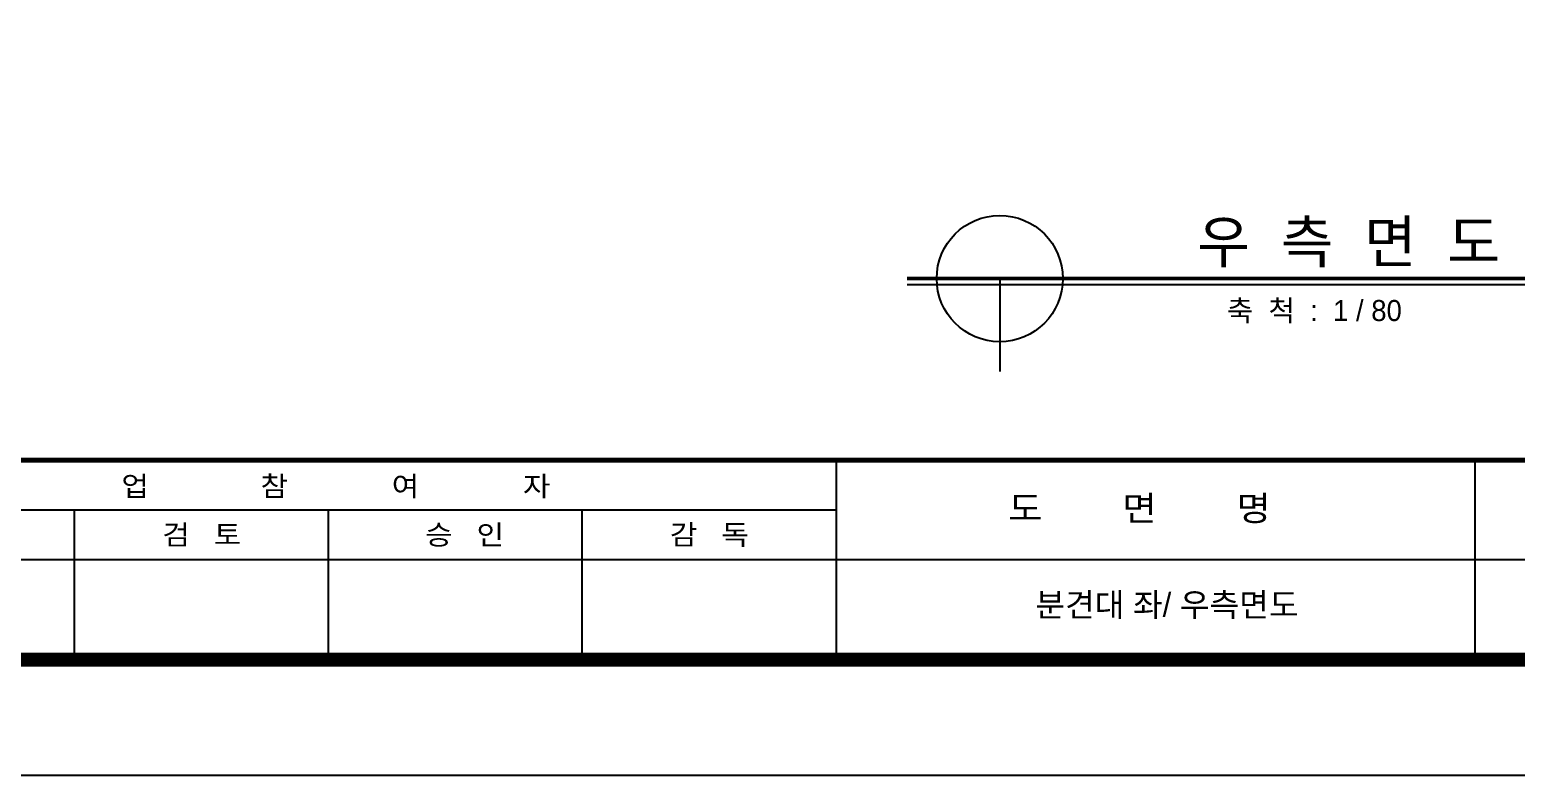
# Model space of a CAD drawing. Extents: x 138805 to 172445, y -129942 to -106182.
# Drawn here: x 154969 to 166283, y -129942 to -124270 of the extents above; entities that cross this region are included whole.
import ezdxf

# ---------------------------------------------------------------- set-up
doc = ezdxf.new("R2010")
doc.units = 0
doc.header["$LTSCALE"] = 50
doc.header["$MEASUREMENT"] = 0
for name, color, linetype in [('COR', 4, 'CONTINUOUS'), ('DIM', 7, 'CONTINUOUS'), ('HAT', 5, 'CONTINUOUS'), ('TEX', 7, 'CONTINUOUS'), ('TEXT', 7, 'CONTINUOUS'), ('WAL', 3, 'CONTINUOUS')]:
    doc.layers.add(name, color=color, linetype=linetype)
doc.styles.add('HY울릉도M', font='HYWULM_0.TTF')
doc.styles.add('title', font='HYWULB_0.TTF', dxfattribs={"width": 0.6})
doc.styles.add('현창', font='HYWULM_0.TTF')

# ---------------------------------------------------------------- blocks, each defined once
blk = doc.blocks.new('20')
at = {"layer": 'COR', "linetype": 'Continuous'}
for p, q in [((282175, -53606), (282175, -57398)), ((294331, -53606), (294331, -57398)), ((294331, -53606), (294331, -57398)), ((282175, -54554), (262847, -54554)), ((308324, -55502), (230424, -55502)), ((308324, -55502), (230424, -55502))]:
    blk.add_line(p, q, dxfattribs=at)
at = {"layer": 'COR'}
for p, q in [((267679, -54554), (267679, -57398)), ((272511, -54554), (272511, -57398)), ((277343, -57398), (277343, -54554))]:
    blk.add_line(p, q, dxfattribs=at)
at = {"layer": 'COR', "linetype": 'Continuous', "const_width": 270}
blk.add_lwpolyline([(230424, -2398), (230424, -57398), (308324, -57398), (308324, -2398)], close=True, dxfattribs=at)
at = {"layer": 'COR', "linetype": 'Continuous', "const_width": 94.8}
blk.add_lwpolyline([(308324, -53606), (230424, -53606)], dxfattribs=at)
at = {"layer": 'HAT'}
blk.add_line((226424, -59598), (310524, -59598), dxfattribs=at)
at = {"layer": 'WAL', "linetype": 'Continuous', "style": 'HY울릉도M', "width": 1.1}
for s, height, p in [('과             업              참             여             자', 379.48, (266081, -54287)), ('도        면        명', 474.35, (285449, -54755)), ('검   토', 379.5, (269356, -55211)), ('승   인', 379.5, (274355, -55211)), ('감   독', 379.5, (279013, -55211))]:
    blk.add_text(s, height=height, dxfattribs=at).set_placement(p)

msp = doc.modelspace()

# ---------------------------------------------------------------- linework, layer by layer
at = {"layer": 'DIM'}
for p, q in [((161647, -126208), (167148, -126208)), ((162352, -126163), (162352, -126871))]:
    msp.add_line(p, q, dxfattribs=at)
msp.add_circle((162352, -126163), 480, dxfattribs=at)
at = {"layer": 'TEX', "const_width": 27.4}
msp.add_lwpolyline([(161645, -126163), (167146, -126163)], dxfattribs=at)

# ---------------------------------------------------------------- block references
at = {"layer": 'WAL', "xscale": 0.4000000000232831, "yscale": 0.4000000000232831, "zscale": 0.4000000000000001}
msp.add_blockref('20', (48236, -106103), dxfattribs=at)

# ---------------------------------------------------------------- texts
at = {"layer": 'TEX', "style": 'title'}
msp.add_text('  우  측  면  도', height=320, dxfattribs=at).set_placement((163623, -126043))
at = {"layer": 'TEXT', "style": '현창'}
msp.add_text('축  척  :  1 / 80', height=160, dxfattribs=at).set_placement((164080, -126486))
at = {"layer": 'WAL', "style": 'HY울릉도M'}
msp.add_text('분견대 좌/ 우측면도', height=180, dxfattribs=at).set_placement((162623, -128735))

doc.saveas('drawing.dxf')
